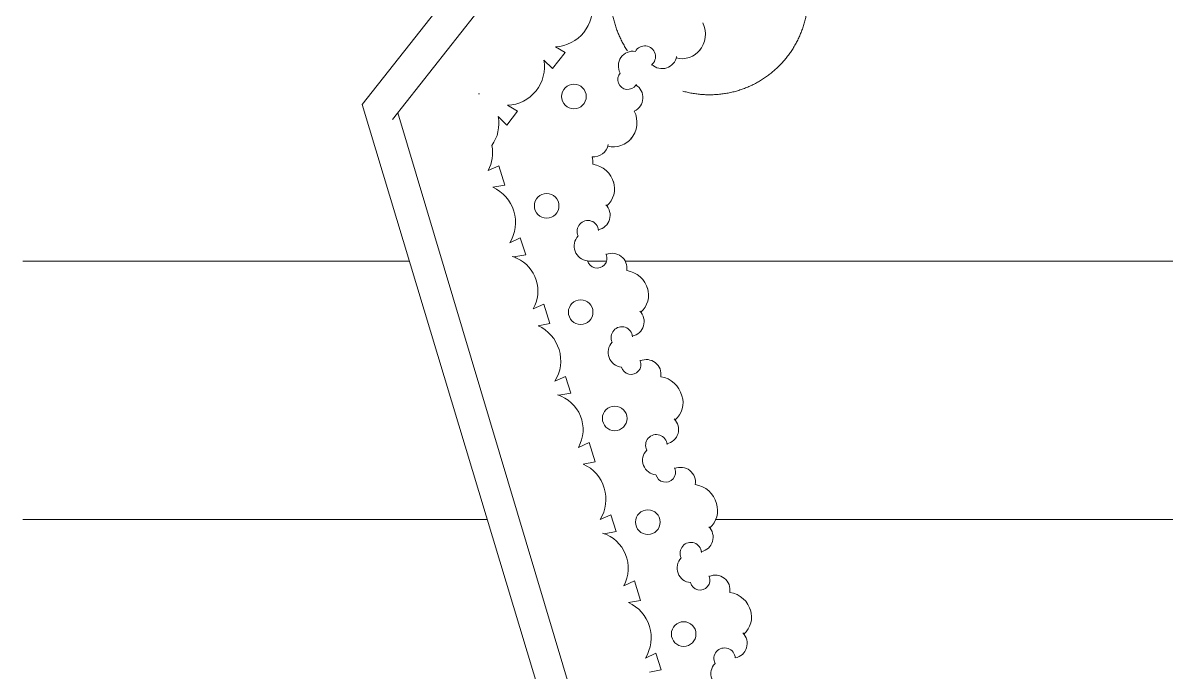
# Model space of a CAD drawing. Header units: millimetres. Extents: x 2399 to 111977, y 1313 to 59551.
# Drawn here: x 70978 to 72755, y 38167 to 39175 of the extents above; entities that cross this region are included whole.
import ezdxf

# ---------------------------------------------------------------- set-up
doc = ezdxf.new("R2010")
doc.units = ezdxf.units.MM
doc.linetypes.add('Невидимая', pattern=[391.222223, 282.222223, -109])
doc.layers.add('main line', color=7, linetype='Continuous', lineweight=13)

msp = doc.modelspace()

# ---------------------------------------------------------------- linework, layer by layer
at = {"layer": 'main line', "color": 7, "linetype": 'Continuous', "lineweight": 13}
for p, q in [((73253.285, 41264.7277), (71505.5558, 39048.5934)), ((73253.285, 41181.978), (71552.581, 39025.4721)), ((71801.3091, 39104.3332), (71820.8553, 39129.1621)), ((71820.8553, 39129.1621), (71806.1627, 39138.2456)), ((71787.9662, 39117.7479), (71801.3091, 39104.3332)), ((71505.5558, 39048.5934), (71840.0819, 37939.7969)), ((71730.4714, 39016.4374), (71747.2076, 39038.0094)), ((71747.2076, 39038.0094), (71731.7043, 39047.3903)), ((71560.7792, 39035.8674), (71894.8577, 37918.7523)), ((71717.1285, 39029.8522), (71730.4714, 39016.4374)), ((71717.7969, 38953.5309), (71701.2974, 38946.0397)), ((71727.239, 38923.375), (71717.7969, 38953.5309)), ((71708.6318, 38919.9455), (71727.239, 38923.375)), ((71751.3935, 38841.2629), (71734.894, 38833.7718)), ((71759.736, 38815.2658), (71751.3935, 38841.2629)), ((71578.9118, 38805.4526), (70978.285, 38805.4526)), ((71741.1289, 38811.8363), (71759.736, 38815.2658)), ((71885.4164, 38805.4526), (71855.9008, 38805.4526)), ((74592.1325, 38805.4526), (71914.4375, 38805.4526)), ((71788.062, 38738.489), (71771.5624, 38730.9978)), ((71797.5041, 38708.3331), (71788.062, 38738.489)), ((71778.8969, 38704.9036), (71797.5041, 38708.3331)), ((71821.6586, 38626.221), (71805.159, 38618.7299)), ((71830.0011, 38600.2239), (71821.6586, 38626.221)), ((71811.3939, 38596.7944), (71830.0011, 38600.2239)), ((71858.3271, 38523.4471), (71841.8275, 38515.9559)), ((71867.7691, 38493.2912), (71858.3271, 38523.4471)), ((71849.162, 38489.8617), (71867.7691, 38493.2912)), ((71700.1525, 38403.5971), (70978.285, 38403.5971)), ((71891.9237, 38411.1791), (71875.4241, 38403.688)), ((71900.2662, 38385.182), (71891.9237, 38411.1791)), ((74451.5303, 38403.5971), (72055.0397, 38403.5971)), ((71881.659, 38381.7525), (71900.2662, 38385.182)), ((71928.5921, 38308.4051), (71912.0926, 38300.914)), ((71938.0342, 38278.2492), (71928.5921, 38308.4051)), ((71919.427, 38274.8198), (71938.0342, 38278.2492)), ((71962.1887, 38196.1372), (71945.6892, 38188.6461)), ((71970.5312, 38170.14), (71962.1887, 38196.1372)), ((71951.9241, 38166.7106), (71970.5312, 38170.14))]:
    msp.add_line(p, q, dxfattribs=at)
at = {"layer": 'main line', "color": 7, "linetype": 'Continuous', "lineweight": 13, "flags": 128}
for points in [[(72029.2993, 39131.7806, 0.304535594), (72034.927, 39175.4392)], [(72029.2993, 39131.7806, 0.304535594), (72034.927, 39175.4392)], [(72029.2993, 39131.7806, 0.304535594), (72034.927, 39175.4392)], [(72029.2993, 39131.7806, 0.304535594), (72034.927, 39175.4392)], [(72029.2993, 39131.7806, 0.304535594), (72034.927, 39175.4392)], [(72029.2993, 39131.7806, 0.304535594), (72034.927, 39175.4392)], [(71955.1506, 39109.8737, 1.219803903), (71930.2212, 39131.0557, 0.63216014), (71906.6651, 39097.4826, 1.067465283), (71931.0383, 39078.8416, -0.60309642), (71928.5275, 39038.5054)], [(71955.1506, 39109.8737, 1.219803903), (71930.2212, 39131.0557, 0.63216014), (71906.6651, 39097.4826, 1.067465283), (71931.0383, 39078.8416, -0.60309642), (71928.5275, 39038.5054)], [(71955.1506, 39109.8737, 1.219803903), (71930.2212, 39131.0557, 0.63216014), (71906.6651, 39097.4826, 1.067465283), (71931.0383, 39078.8416, -0.60309642), (71928.5275, 39038.5054)], [(71955.1506, 39109.8737, 1.219803903), (71930.2212, 39131.0557, 0.63216014), (71906.6651, 39097.4826, 1.067465283), (71931.0383, 39078.8416, -0.60309642), (71928.5275, 39038.5054)], [(71955.1506, 39109.8737, 1.219803903), (71930.2212, 39131.0557, 0.63216014), (71906.6651, 39097.4826, 1.067465283), (71931.0383, 39078.8416, -0.60309642), (71928.5275, 39038.5054)], [(71955.1506, 39109.8737, 1.219803903), (71930.2212, 39131.0557, 0.63216014), (71906.6651, 39097.4826, 1.067465283), (71931.0383, 39078.8416, -0.60309642), (71928.5275, 39038.5054)], [(71993.8312, 39120.9446, 0.304535594), (72030.8055, 39133.719)], [(71993.8312, 39120.9446, 0.304535594), (72030.8055, 39133.719)], [(71993.8312, 39120.9446, 0.304535594), (72030.8055, 39133.719)], [(71993.8312, 39120.9446, 0.304535594), (72030.8055, 39133.719)], [(71993.8312, 39120.9446, 0.304535594), (72030.8055, 39133.719)], [(71993.8312, 39120.9446, 0.304535594), (72030.8055, 39133.719)], [(71955.8855, 39110.8194, 0.60309642), (71994.3508, 39123.2185)], [(71955.8855, 39110.8194, 0.60309642), (71994.3508, 39123.2185)], [(71955.8855, 39110.8194, 0.60309642), (71994.3508, 39123.2185)], [(71955.8855, 39110.8194, 0.60309642), (71994.3508, 39123.2185)], [(71955.8855, 39110.8194, 0.60309642), (71994.3508, 39123.2185)], [(71955.8855, 39110.8194, 0.60309642), (71994.3508, 39123.2185)], [(71931.7732, 39079.7873, -0.017938026), (71931.247, 39078.7128)], [(71931.7732, 39079.7873, -0.017938026), (71931.247, 39078.7128)], [(71931.7732, 39079.7873, -0.017938026), (71931.247, 39078.7128)], [(71931.7732, 39079.7873, -0.017938026), (71931.247, 39078.7128)], [(71931.7732, 39079.7873, -0.017938026), (71931.247, 39078.7128)], [(71931.7732, 39079.7873, -0.017938026), (71931.247, 39078.7128)], [(71687.7668, 39065.1361, -0.017938026), (71686.574, 39065.2288)], [(71687.7668, 39065.1361, -0.017938026), (71686.574, 39065.2288)], [(71687.7668, 39065.1361, -0.017938026), (71686.574, 39065.2288)], [(71687.7668, 39065.1361, -0.017938026), (71686.574, 39065.2288)], [(71687.7668, 39065.1361, -0.017938026), (71686.574, 39065.2288)], [(71687.7668, 39065.1361, -0.017938026), (71686.574, 39065.2288)], [(71922.8999, 38994.8468, 0.304535594), (71928.5275, 39038.5054)], [(71922.8999, 38994.8468, 0.304535594), (71928.5275, 39038.5054)], [(71922.8999, 38994.8468, 0.304535594), (71928.5275, 39038.5054)], [(71922.8999, 38994.8468, 0.304535594), (71928.5275, 39038.5054)], [(71922.8999, 38994.8468, 0.304535594), (71928.5275, 39038.5054)], [(71922.8999, 38994.8468, 0.304535594), (71928.5275, 39038.5054)], [(71862.9425, 38967.5221, 0.395684048), (71887.9514, 38986.2847)], [(71862.9425, 38967.5221, 0.395684048), (71887.9514, 38986.2847)], [(71862.9425, 38967.5221, 0.395684048), (71887.9514, 38986.2847)], [(71862.9425, 38967.5221, 0.395684048), (71887.9514, 38986.2847)], [(71862.9425, 38967.5221, 0.395684048), (71887.9514, 38986.2847)], [(71862.9425, 38967.5221, 0.395684048), (71887.9514, 38986.2847)], [(71887.4317, 38984.0107, 0.304535594), (71924.406, 38996.7852)], [(71887.4317, 38984.0107, 0.304535594), (71924.406, 38996.7852)], [(71887.4317, 38984.0107, 0.304535594), (71924.406, 38996.7852)], [(71887.4317, 38984.0107, 0.304535594), (71924.406, 38996.7852)], [(71887.4317, 38984.0107, 0.304535594), (71924.406, 38996.7852)], [(71887.4317, 38984.0107, 0.304535594), (71924.406, 38996.7852)], [(71862.9425, 38967.5221, -0.130901588), (71863.919, 38955.8018)], [(71862.9425, 38967.5221, -0.130901588), (71863.919, 38955.8018)], [(71862.9425, 38967.5221, -0.130901588), (71863.919, 38955.8018)], [(71862.9425, 38967.5221, -0.130901588), (71863.919, 38955.8018)], [(71862.9425, 38967.5221, -0.130901588), (71863.919, 38955.8018)], [(71862.9425, 38967.5221, -0.130901588), (71863.919, 38955.8018)], [(71896.7612, 38926.4909, 0.304535594), (71863.919, 38955.8018)], [(71896.7612, 38926.4909, 0.304535594), (71863.919, 38955.8018)], [(71896.7612, 38926.4909, 0.304535594), (71863.919, 38955.8018)], [(71896.7612, 38926.4909, 0.304535594), (71863.919, 38955.8018)], [(71896.7612, 38926.4909, 0.304535594), (71863.919, 38955.8018)], [(71896.7612, 38926.4909, 0.304535594), (71863.919, 38955.8018)], [(71885.6619, 38891.1042, 0.304535594), (71896.0129, 38928.8287)], [(71885.6619, 38891.1042, 0.304535594), (71896.0129, 38928.8287)], [(71885.6619, 38891.1042, 0.304535594), (71896.0129, 38928.8287)], [(71885.6619, 38891.1042, 0.304535594), (71896.0129, 38928.8287)], [(71885.6619, 38891.1042, 0.304535594), (71896.0129, 38928.8287)], [(71885.6619, 38891.1042, 0.304535594), (71896.0129, 38928.8287)], [(71872.5762, 38854.0751, 0.60309642), (71884.0793, 38892.8177)], [(71872.5762, 38854.0751, 0.60309642), (71884.0793, 38892.8177)], [(71872.5762, 38854.0751, 0.60309642), (71884.0793, 38892.8177)], [(71872.5762, 38854.0751, 0.60309642), (71884.0793, 38892.8177)], [(71872.5762, 38854.0751, 0.60309642), (71884.0793, 38892.8177)], [(71872.5762, 38854.0751, 0.60309642), (71884.0793, 38892.8177)], [(71872.9413, 38852.9344, 1.219803903), (71841.379, 38844.3337, 0.63216014), (71855.77, 38805.9287, 1.067465283), (71884.9215, 38815.5062, -0.60309642), (71916.7836, 38790.6442)], [(71872.9413, 38852.9344, 1.219803903), (71841.379, 38844.3337, 0.63216014), (71855.77, 38805.9287, 1.067465283), (71884.9215, 38815.5062, -0.60309642), (71916.7836, 38790.6442)], [(71872.9413, 38852.9344, 1.219803903), (71841.379, 38844.3337, 0.63216014), (71855.77, 38805.9287, 1.067465283), (71884.9215, 38815.5062, -0.60309642), (71916.7836, 38790.6442)], [(71872.9413, 38852.9344, 1.219803903), (71841.379, 38844.3337, 0.63216014), (71855.77, 38805.9287, 1.067465283), (71884.9215, 38815.5062, -0.60309642), (71916.7836, 38790.6442)], [(71872.9413, 38852.9344, 1.219803903), (71841.379, 38844.3337, 0.63216014), (71855.77, 38805.9287, 1.067465283), (71884.9215, 38815.5062, -0.60309642), (71916.7836, 38790.6442)], [(71872.9413, 38852.9344, 1.219803903), (71841.379, 38844.3337, 0.63216014), (71855.77, 38805.9287, 1.067465283), (71884.9215, 38815.5062, -0.60309642), (71916.7836, 38790.6442)], [(71884.5564, 38816.6469, -0.017938026), (71885.1458, 38815.6056)], [(71884.5564, 38816.6469, -0.017938026), (71885.1458, 38815.6056)], [(71884.5564, 38816.6469, -0.017938026), (71885.1458, 38815.6056)], [(71884.5564, 38816.6469, -0.017938026), (71885.1458, 38815.6056)], [(71884.5564, 38816.6469, -0.017938026), (71885.1458, 38815.6056)], [(71884.5564, 38816.6469, -0.017938026), (71885.1458, 38815.6056)], [(71949.6258, 38761.3332, 0.304535594), (71916.7836, 38790.6442)], [(71949.6258, 38761.3332, 0.304535594), (71916.7836, 38790.6442)], [(71949.6258, 38761.3332, 0.304535594), (71916.7836, 38790.6442)], [(71949.6258, 38761.3332, 0.304535594), (71916.7836, 38790.6442)], [(71949.6258, 38761.3332, 0.304535594), (71916.7836, 38790.6442)], [(71949.6258, 38761.3332, 0.304535594), (71916.7836, 38790.6442)], [(71938.5265, 38725.9466, 0.304535594), (71948.8775, 38763.6711)], [(71938.5265, 38725.9466, 0.304535594), (71948.8775, 38763.6711)], [(71938.5265, 38725.9466, 0.304535594), (71948.8775, 38763.6711)], [(71938.5265, 38725.9466, 0.304535594), (71948.8775, 38763.6711)], [(71938.5265, 38725.9466, 0.304535594), (71948.8775, 38763.6711)], [(71938.5265, 38725.9466, 0.304535594), (71948.8775, 38763.6711)], [(71925.4408, 38688.9175, 0.60309642), (71936.9439, 38727.6601)], [(71925.4408, 38688.9175, 0.60309642), (71936.9439, 38727.6601)], [(71925.4408, 38688.9175, 0.60309642), (71936.9439, 38727.6601)], [(71925.4408, 38688.9175, 0.60309642), (71936.9439, 38727.6601)], [(71925.4408, 38688.9175, 0.60309642), (71936.9439, 38727.6601)], [(71925.4408, 38688.9175, 0.60309642), (71936.9439, 38727.6601)], [(71925.8059, 38687.7768, 1.219803903), (71894.2436, 38679.1761, 0.63216014), (71908.6346, 38640.7711, 1.067465283), (71937.7862, 38650.3486, -0.60309642), (71969.6482, 38625.4865)], [(71925.8059, 38687.7768, 1.219803903), (71894.2436, 38679.1761, 0.63216014), (71908.6346, 38640.7711, 1.067465283), (71937.7862, 38650.3486, -0.60309642), (71969.6482, 38625.4865)], [(71925.8059, 38687.7768, 1.219803903), (71894.2436, 38679.1761, 0.63216014), (71908.6346, 38640.7711, 1.067465283), (71937.7862, 38650.3486, -0.60309642), (71969.6482, 38625.4865)], [(71925.8059, 38687.7768, 1.219803903), (71894.2436, 38679.1761, 0.63216014), (71908.6346, 38640.7711, 1.067465283), (71937.7862, 38650.3486, -0.60309642), (71969.6482, 38625.4865)], [(71925.8059, 38687.7768, 1.219803903), (71894.2436, 38679.1761, 0.63216014), (71908.6346, 38640.7711, 1.067465283), (71937.7862, 38650.3486, -0.60309642), (71969.6482, 38625.4865)], [(71925.8059, 38687.7768, 1.219803903), (71894.2436, 38679.1761, 0.63216014), (71908.6346, 38640.7711, 1.067465283), (71937.7862, 38650.3486, -0.60309642), (71969.6482, 38625.4865)], [(71937.421, 38651.4893, -0.017938026), (71938.0104, 38650.448)], [(71937.421, 38651.4893, -0.017938026), (71938.0104, 38650.448)], [(71937.421, 38651.4893, -0.017938026), (71938.0104, 38650.448)], [(71937.421, 38651.4893, -0.017938026), (71938.0104, 38650.448)], [(71937.421, 38651.4893, -0.017938026), (71938.0104, 38650.448)], [(71937.421, 38651.4893, -0.017938026), (71938.0104, 38650.448)], [(72002.4905, 38596.1756, 0.304535594), (71969.6482, 38625.4865)], [(72002.4905, 38596.1756, 0.304535594), (71969.6482, 38625.4865)], [(72002.4905, 38596.1756, 0.304535594), (71969.6482, 38625.4865)], [(72002.4905, 38596.1756, 0.304535594), (71969.6482, 38625.4865)], [(72002.4905, 38596.1756, 0.304535594), (71969.6482, 38625.4865)], [(72002.4905, 38596.1756, 0.304535594), (71969.6482, 38625.4865)], [(71992.1395, 38558.4511, 0.304535594), (72002.4905, 38596.1756)], [(71992.1395, 38558.4511, 0.304535594), (72002.4905, 38596.1756)], [(71992.1395, 38558.4511, 0.304535594), (72002.4905, 38596.1756)], [(71992.1395, 38558.4511, 0.304535594), (72002.4905, 38596.1756)], [(71992.1395, 38558.4511, 0.304535594), (72002.4905, 38596.1756)], [(71992.1395, 38558.4511, 0.304535594), (72002.4905, 38596.1756)], [(71979.0538, 38521.422, 0.60309642), (71990.5569, 38560.1646)], [(71979.0538, 38521.422, 0.60309642), (71990.5569, 38560.1646)], [(71979.0538, 38521.422, 0.60309642), (71990.5569, 38560.1646)], [(71979.0538, 38521.422, 0.60309642), (71990.5569, 38560.1646)], [(71979.0538, 38521.422, 0.60309642), (71990.5569, 38560.1646)], [(71979.0538, 38521.422, 0.60309642), (71990.5569, 38560.1646)], [(71979.4189, 38520.2813, 1.219803903), (71947.8566, 38511.6806, 0.63216014), (71962.2476, 38473.2756, 1.067465283), (71991.3991, 38482.8531, -0.60309642), (72023.2612, 38457.991)], [(71979.4189, 38520.2813, 1.219803903), (71947.8566, 38511.6806, 0.63216014), (71962.2476, 38473.2756, 1.067465283), (71991.3991, 38482.8531, -0.60309642), (72023.2612, 38457.991)], [(71979.4189, 38520.2813, 1.219803903), (71947.8566, 38511.6806, 0.63216014), (71962.2476, 38473.2756, 1.067465283), (71991.3991, 38482.8531, -0.60309642), (72023.2612, 38457.991)], [(71979.4189, 38520.2813, 1.219803903), (71947.8566, 38511.6806, 0.63216014), (71962.2476, 38473.2756, 1.067465283), (71991.3991, 38482.8531, -0.60309642), (72023.2612, 38457.991)], [(71979.4189, 38520.2813, 1.219803903), (71947.8566, 38511.6806, 0.63216014), (71962.2476, 38473.2756, 1.067465283), (71991.3991, 38482.8531, -0.60309642), (72023.2612, 38457.991)], [(71979.4189, 38520.2813, 1.219803903), (71947.8566, 38511.6806, 0.63216014), (71962.2476, 38473.2756, 1.067465283), (71991.3991, 38482.8531, -0.60309642), (72023.2612, 38457.991)], [(71991.034, 38483.9938, -0.017938026), (71991.6234, 38482.9525)], [(71991.034, 38483.9938, -0.017938026), (71991.6234, 38482.9525)], [(71991.034, 38483.9938, -0.017938026), (71991.6234, 38482.9525)], [(71991.034, 38483.9938, -0.017938026), (71991.6234, 38482.9525)], [(71991.034, 38483.9938, -0.017938026), (71991.6234, 38482.9525)], [(71991.034, 38483.9938, -0.017938026), (71991.6234, 38482.9525)], [(72056.1035, 38428.6801, 0.304535594), (72023.2612, 38457.991)], [(72056.1035, 38428.6801, 0.304535594), (72023.2612, 38457.991)], [(72056.1035, 38428.6801, 0.304535594), (72023.2612, 38457.991)], [(72056.1035, 38428.6801, 0.304535594), (72023.2612, 38457.991)], [(72056.1035, 38428.6801, 0.304535594), (72023.2612, 38457.991)], [(72056.1035, 38428.6801, 0.304535594), (72023.2612, 38457.991)], [(72045.7524, 38390.9556, 0.304535594), (72056.1035, 38428.6801)], [(72045.7524, 38390.9556, 0.304535594), (72056.1035, 38428.6801)], [(72045.7524, 38390.9556, 0.304535594), (72056.1035, 38428.6801)], [(72045.7524, 38390.9556, 0.304535594), (72056.1035, 38428.6801)], [(72045.7524, 38390.9556, 0.304535594), (72056.1035, 38428.6801)], [(72045.7524, 38390.9556, 0.304535594), (72056.1035, 38428.6801)], [(72032.6667, 38353.9265, 0.60309642), (72044.1699, 38392.6691)], [(72032.6667, 38353.9265, 0.60309642), (72044.1699, 38392.6691)], [(72032.6667, 38353.9265, 0.60309642), (72044.1699, 38392.6691)], [(72032.6667, 38353.9265, 0.60309642), (72044.1699, 38392.6691)], [(72032.6667, 38353.9265, 0.60309642), (72044.1699, 38392.6691)], [(72032.6667, 38353.9265, 0.60309642), (72044.1699, 38392.6691)], [(72033.0319, 38352.7858, 1.219803903), (72001.4695, 38344.185, 0.63216014), (72015.8605, 38305.7801, 1.067465283), (72045.0121, 38315.3576, -0.60309642), (72076.8742, 38290.4955)], [(72033.0319, 38352.7858, 1.219803903), (72001.4695, 38344.185, 0.63216014), (72015.8605, 38305.7801, 1.067465283), (72045.0121, 38315.3576, -0.60309642), (72076.8742, 38290.4955)], [(72033.0319, 38352.7858, 1.219803903), (72001.4695, 38344.185, 0.63216014), (72015.8605, 38305.7801, 1.067465283), (72045.0121, 38315.3576, -0.60309642), (72076.8742, 38290.4955)], [(72033.0319, 38352.7858, 1.219803903), (72001.4695, 38344.185, 0.63216014), (72015.8605, 38305.7801, 1.067465283), (72045.0121, 38315.3576, -0.60309642), (72076.8742, 38290.4955)], [(72033.0319, 38352.7858, 1.219803903), (72001.4695, 38344.185, 0.63216014), (72015.8605, 38305.7801, 1.067465283), (72045.0121, 38315.3576, -0.60309642), (72076.8742, 38290.4955)], [(72033.0319, 38352.7858, 1.219803903), (72001.4695, 38344.185, 0.63216014), (72015.8605, 38305.7801, 1.067465283), (72045.0121, 38315.3576, -0.60309642), (72076.8742, 38290.4955)], [(72044.647, 38316.4983, -0.017938026), (72045.2363, 38315.457)], [(72044.647, 38316.4983, -0.017938026), (72045.2363, 38315.457)], [(72044.647, 38316.4983, -0.017938026), (72045.2363, 38315.457)], [(72044.647, 38316.4983, -0.017938026), (72045.2363, 38315.457)], [(72044.647, 38316.4983, -0.017938026), (72045.2363, 38315.457)], [(72044.647, 38316.4983, -0.017938026), (72045.2363, 38315.457)], [(72109.7164, 38261.1846, 0.304535594), (72076.8742, 38290.4955)], [(72109.7164, 38261.1846, 0.304535594), (72076.8742, 38290.4955)], [(72109.7164, 38261.1846, 0.304535594), (72076.8742, 38290.4955)], [(72109.7164, 38261.1846, 0.304535594), (72076.8742, 38290.4955)], [(72109.7164, 38261.1846, 0.304535594), (72076.8742, 38290.4955)], [(72109.7164, 38261.1846, 0.304535594), (72076.8742, 38290.4955)], [(72098.6171, 38225.7979, 0.304535594), (72108.9681, 38263.5225)], [(72098.6171, 38225.7979, 0.304535594), (72108.9681, 38263.5225)], [(72098.6171, 38225.7979, 0.304535594), (72108.9681, 38263.5225)], [(72098.6171, 38225.7979, 0.304535594), (72108.9681, 38263.5225)], [(72098.6171, 38225.7979, 0.304535594), (72108.9681, 38263.5225)], [(72098.6171, 38225.7979, 0.304535594), (72108.9681, 38263.5225)], [(72085.5314, 38188.7688, 0.60309642), (72097.0345, 38227.5115)], [(72085.5314, 38188.7688, 0.60309642), (72097.0345, 38227.5115)], [(72085.5314, 38188.7688, 0.60309642), (72097.0345, 38227.5115)], [(72085.5314, 38188.7688, 0.60309642), (72097.0345, 38227.5115)], [(72085.5314, 38188.7688, 0.60309642), (72097.0345, 38227.5115)], [(72085.5314, 38188.7688, 0.60309642), (72097.0345, 38227.5115)], [(72085.5314, 38188.7688, 1.219803903), (72053.9691, 38180.1681, 0.63216014), (72068.3601, 38141.7631, 1.067465283), (72097.5116, 38151.3406, -0.60309642), (72129.3737, 38126.4786)]]:
    msp.add_lwpolyline(points, format="xyb", dxfattribs=at)
at = {"layer": 'main line', "color": 7, "linetype": 'Невидимая', "lineweight": 13}
msp.add_circle((72045.3206, 39216.7505), 153.0457, dxfattribs=at)
at = {"layer": 'main line', "color": 7, "linetype": 'Continuous', "lineweight": 13}
for centre in [(71834.7546, 39061.0485), (71834.7546, 39061.0485), (71834.7546, 39061.0485), (71834.7546, 39061.0485), (71834.7546, 39061.0485), (71834.7546, 39061.0485), (71792.3361, 38891.1685), (71792.3361, 38891.1685), (71792.3361, 38891.1685), (71792.3361, 38891.1685), (71792.3361, 38891.1685), (71792.3361, 38891.1685), (71845.2008, 38726.0109), (71845.2008, 38726.0109), (71845.2008, 38726.0109), (71845.2008, 38726.0109), (71845.2008, 38726.0109), (71845.2008, 38726.0109), (71898.0654, 38560.8533), (71898.0654, 38560.8533), (71898.0654, 38560.8533), (71898.0654, 38560.8533), (71898.0654, 38560.8533), (71898.0654, 38560.8533), (71949.6271, 38399.7663), (71949.6271, 38399.7663), (71949.6271, 38399.7663), (71949.6271, 38399.7663), (71949.6271, 38399.7663), (71949.6271, 38399.7663), (72005.2913, 38225.8623), (72005.2913, 38225.8623), (72005.2913, 38225.8623), (72005.2913, 38225.8623), (72005.2913, 38225.8623), (72005.2913, 38225.8623)]:
    msp.add_circle(centre, 19.1338, dxfattribs=at)
for centre, radius, start, end in [((71803.4365, 39197.9065), 59.7232, 272.616296, 10.307885), ((71729.207, 39107.0612), 59.7232, 272.3964939, 10.307885), ((71658.3692, 39019.1654), 59.7232, 324.9619958, 10.307885), ((71651.7525, 38973.5353), 56.663, 330.9712887, 11.5464925), ((71684.2495, 38865.4261), 59.7232, 327.9933211, 65.9047122), ((71722.0176, 38758.4934), 56.663, 64.4243221, 72.8832875), ((71722.0176, 38758.4934), 56.663, 330.9712887, 64.4243221), ((71754.5146, 38650.3842), 59.7232, 327.9933211, 65.9047122), ((71792.2826, 38543.4515), 56.663, 330.9712887, 72.8832875), ((71824.7797, 38435.3423), 59.7232, 327.9933211, 65.9047122), ((71862.5477, 38328.4096), 56.663, 330.9712887, 72.8832875), ((71895.0447, 38220.3004), 59.7232, 327.9933211, 65.9047122)]:
    msp.add_arc(centre, radius, start, end, dxfattribs=at)

doc.saveas('drawing.dxf')
